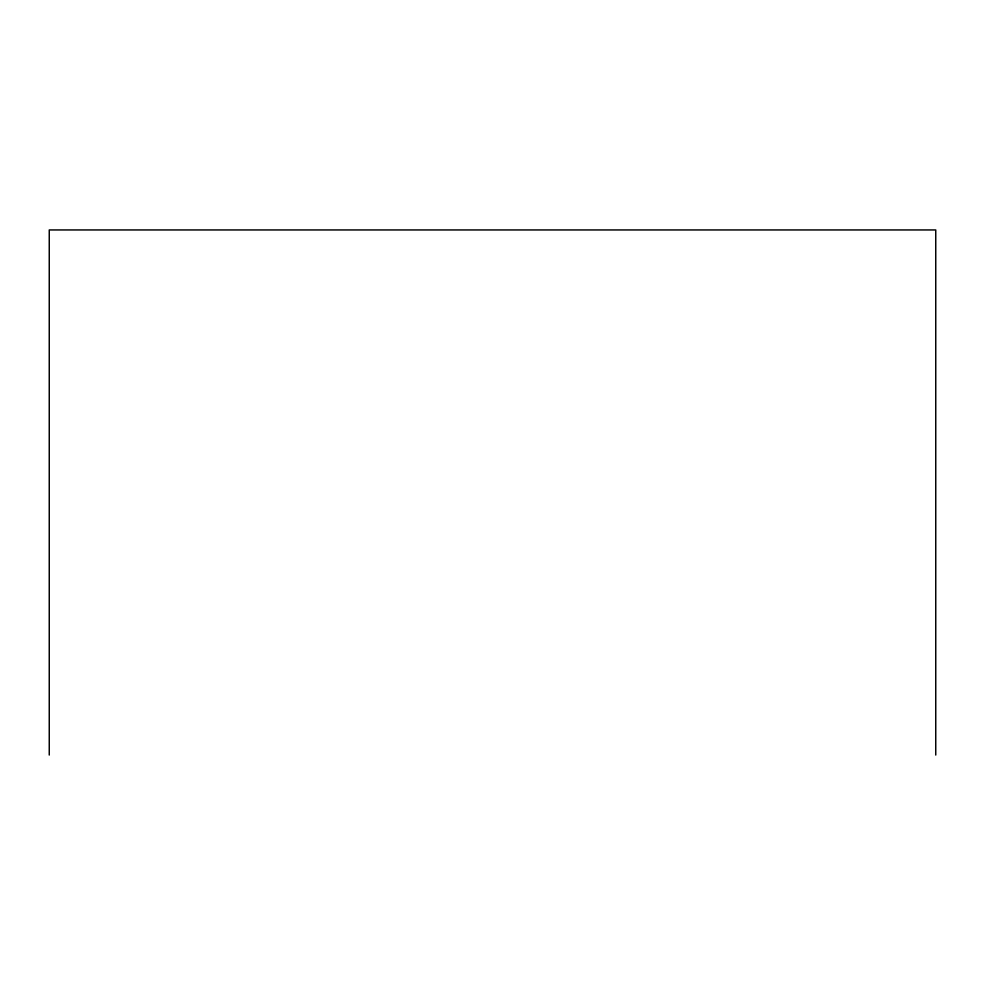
<?xml version="1.0" encoding="UTF-8"?>
<svg xmlns="http://www.w3.org/2000/svg" width="985" height="985" viewBox="0 0 985 985"><rect width="100%" height="100%" fill="white"/><g stroke="black" fill="none" stroke-linecap="round" stroke-linejoin="round"><path stroke-width="1.48" d="M935.75 755.052L935.75 229.948L49.25 229.948L49.25 755.052"/></g></svg>
